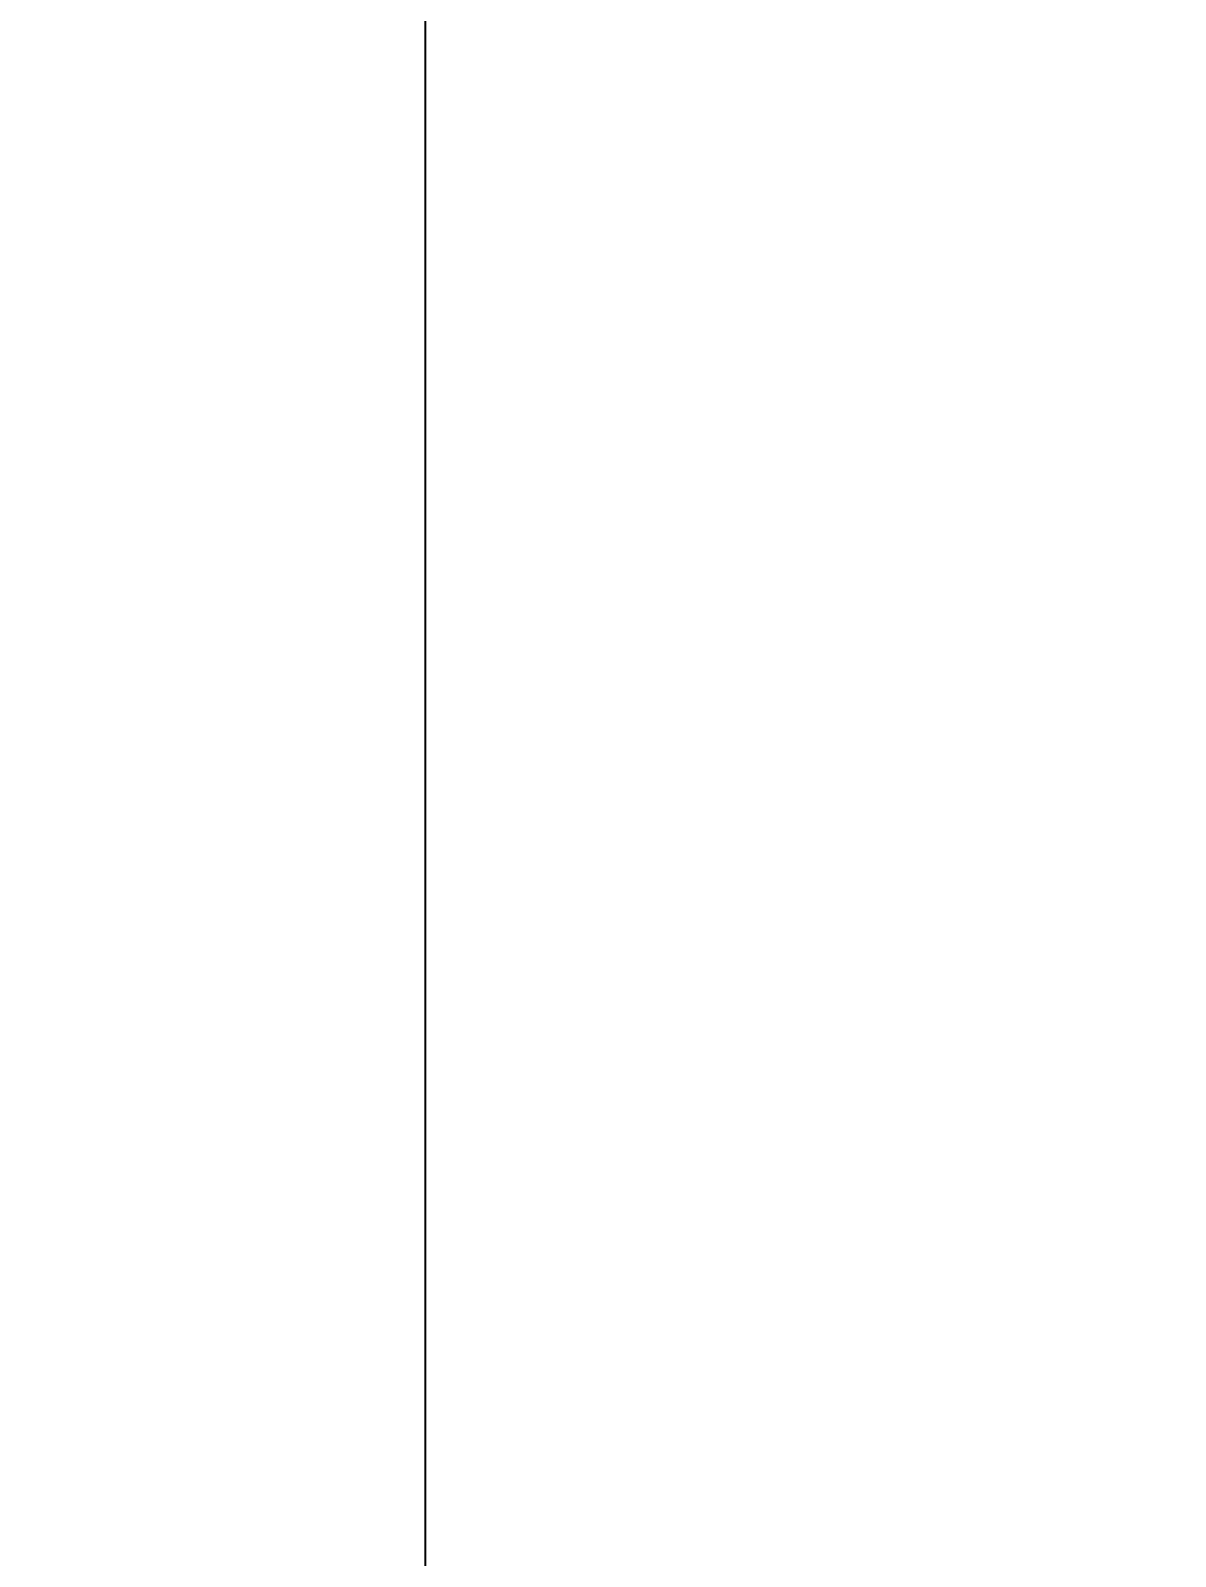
# Model space of a CAD drawing. Header units: millimetres. Extents: x 35720 to 50764, y -47170 to -36532.
# Drawn here: x 40024 to 40221.8, y -39333.9 to -39070.2 of the extents above; entities that cross this region are included whole.
import ezdxf

# ---------------------------------------------------------------- set-up
doc = ezdxf.new("R2010")
doc.units = ezdxf.units.MM
doc.header["$LTSCALE"] = 13
doc.layers.add('DIM', color=4, linetype='Continuous')
doc.styles.get("Standard").update_dxf_attribs({"font": 'gbenor.shx', "bigfont": 'gbcbig.shx'})
doc.dimstyles.new('丁晓菲', dxfattribs={"dimscale": 15, "dimtxt": 3.5, "dimasz": 2.5, "dimexe": 1.5, "dimexo": 0, "dimgap": 0.5, "dimtad": 1, "dimtoh": 1, "dimtxsty": 'Standard', "dimcen": 2.5, "dimclrd": 3, "dimclre": 3, "dimclrt": 2, "dimadec": 0, "dimazin": 0, "dimtfac": 1, "dimtmove": 0, "dimatfit": 2, "dimfxl": 0, "dimarcsym": 0})

# ---------------------------------------------------------------- blocks, each defined once
blk = doc.blocks.new('*D169')
at = {"layer": 'Defpoints', "color": 0, "ltscale": 38.86987341633078, "transparency": 16777216}
for p in [(40556.31762894893, -38669.82310566117), (40092.15567557616, -40489.88007439484), (40947.3472564746, -40489.88007439484)]:
    blk.add_point(p, dxfattribs=at)
at = {"layer": 'DIM', "color": 3, "lineweight": -2, "ltscale": 38.86987341633078, "transparency": 16777216}
for p, q in [((40556.31762894893, -38669.82310566117), (40069.65567557616, -38669.82310566117)), ((40092.15567557616, -38707.32310566117), (40092.15567557616, -40452.38007439484)), ((40947.3472564746, -40489.88007439484), (40069.65567557616, -40489.88007439484))]:
    blk.add_line(p, q, dxfattribs=at)
at = {"layer": 'DIM', "color": 3, "ltscale": 38.86987341633078, "transparency": 16777216}
for points in [[(40085.90567557616, -38707.32310566117), (40098.40567557616, -38707.32310566117), (40092.15567557616, -38669.82310566117)], [(40085.90567557616, -40452.38007439484), (40098.40567557616, -40452.38007439484), (40092.15567557616, -40489.88007439484)]]:
    blk.add_solid(points, dxfattribs=at)
at = {"layer": 'DIM', "color": 2, "ltscale": 38.86987341633078, "transparency": 16777216, "insert": (40058.40567557614, -39579.851590028), "char_height": 52.5, "attachment_point": 5, "rotation": 90, "bg_fill": 3, "box_fill_scale": 1.1, "bg_fill_color": 256, "bg_fill_true_color": 13158600, "bg_fill_transparency": 0}
blk.add_mtext('1820', dxfattribs=at)

msp = doc.modelspace()

# ---------------------------------------------------------------- dimensions: what is measured, and where the dimension line sits
at = {"layer": 'DIM', "color": 2, "ltscale": 38.86987341633078}
dim = msp.add_linear_dim(base=(40092.15567557616, -40489.88007439484), p1=(40556.31762894891, -38669.82310566115), p2=(40947.34725647459, -40489.88007439483), angle=90, dimstyle='丁晓菲', override={"dimdec": 0, "dimtfill": 1, "dimarcsym": 1}, dxfattribs=at)
dim.commit()
dim.dimension.update_dxf_attribs({"geometry": '*D169', "text_midpoint": (40058.40567557614, -39579.851590028)})

doc.saveas('drawing.dxf')
